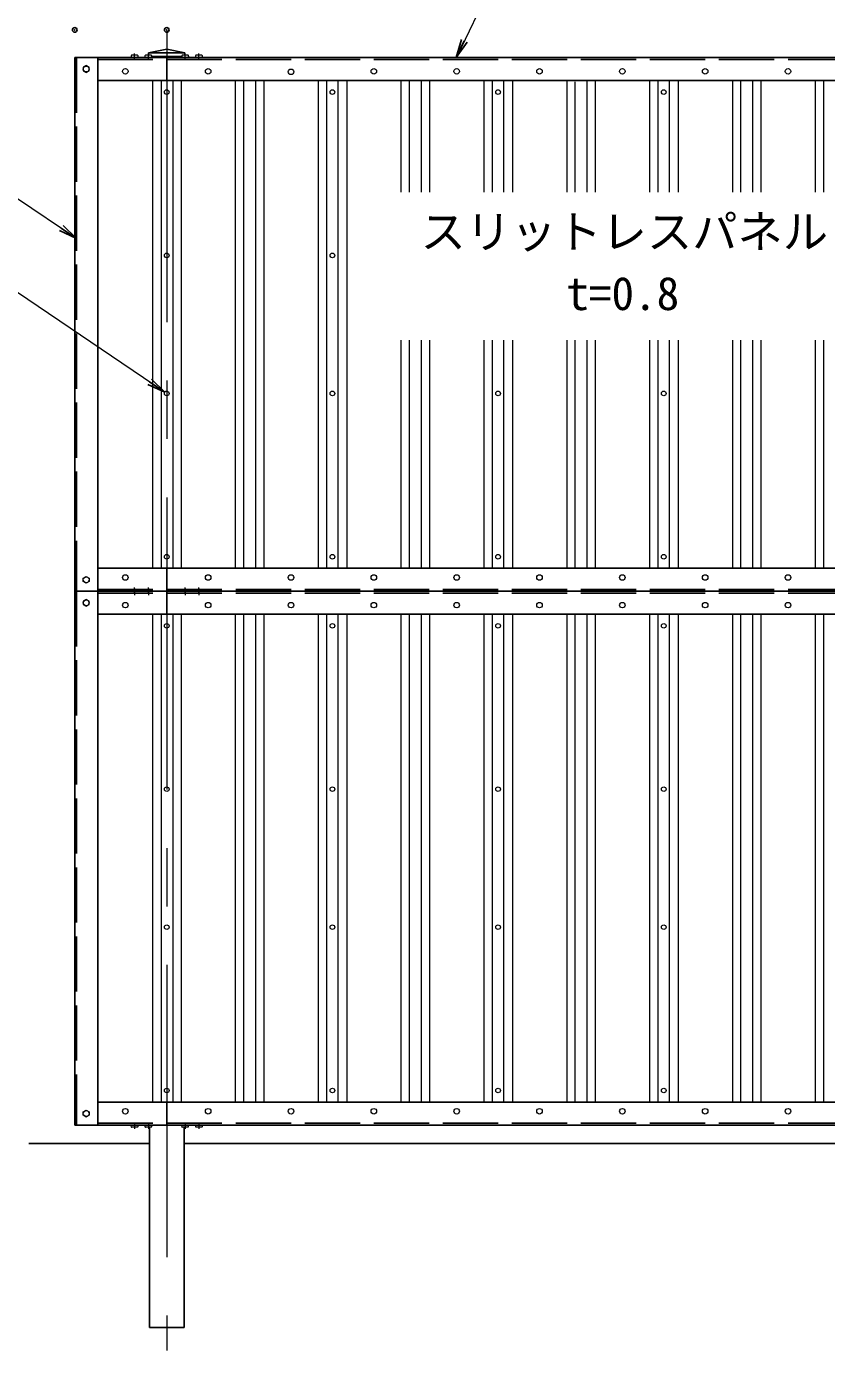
# Model space of a CAD drawing. Units: millimetres, scale not verified. Extents: x -6300 to 6300, y -4455 to 4455.
# Drawn here: x -4182 to -2444, y -384 to 2494 of the extents above; entities that cross this region are included whole.
import ezdxf
from ezdxf.enums import TextEntityAlignment as Align

# ---------------------------------------------------------------- set-up
doc = ezdxf.new("R2010")
doc.units = ezdxf.units.MM
doc.header["$LTSCALE"] = 20
doc.header["$PDMODE"] = 32
doc.header["$PDSIZE"] = 10
doc.linetypes.add('DASHED', pattern=[7.5, 6, -1.5])
doc.linetypes.add('USER1', pattern=[50.8, 31.75, -6.35, 6.35, -6.35])
for name, color, linetype, lineweight in [('0-0_D-BMK', 2, 'USER1', 13), ('0-1_D-STR4', 7, 'Continuous', 25), ('0-2_D-STR1', 1, 'Continuous', 25), ('0-3_D-STR3', 3, 'Continuous', 13), ('0-4_D-STR2', 7, 'Continuous', 13), ('0-5_0', 7, 'Continuous', 25), ('0-8_D-STR-TXT', 7, 'Continuous', 13)]:
    doc.layers.add(name, color=color, linetype=linetype, lineweight=lineweight)
doc.layers.add('0-7_Defpoints', color=8, linetype='Continuous')
doc.styles.add('ＭＳ ゴシック', font='')
doc.styles.get('ＭＳ ゴシック').set_extended_font_data('MS Gothic')

# ---------------------------------------------------------------- blocks, each defined once
blk = doc.blocks.new('_Open')
at = {"layer": '0-5_0'}
blk.add_line((-20, 3.333), (0, 0), dxfattribs=at)
blk.add_lwpolyline([(-20, -3.333), (0, 0), (-20, 0)], dxfattribs=at)

msp = doc.modelspace()

# ---------------------------------------------------------------- linework, layer by layer
at = {"layer": '0-0_D-BMK'}
for p, q in [((-3877.46, 2486.36), (-3877.46, -383.64)), ((-3947.46, 2420.49), (-3947.46, 2434.91)), ((-3917.46, 2420.49), (-3917.46, 2434.91)), ((-3837.46, 2420.49), (-3837.46, 2434.91)), ((-3807.46, 2420.49), (-3807.46, 2434.91)), ((-3947.46, 1260.49), (-3947.46, 1274.91)), ((-3947.46, 1272.24), (-3947.46, 1257.82)), ((-3917.46, 1260.49), (-3917.46, 1274.91)), ((-3917.46, 1272.24), (-3917.46, 1257.82)), ((-3877.46, 1266.36), (-3877.46, 876.36)), ((-3837.46, 1260.49), (-3837.46, 1274.91)), ((-3837.46, 1272.24), (-3837.46, 1257.82)), ((-3807.46, 1260.49), (-3807.46, 1274.91)), ((-3807.46, 1272.24), (-3807.46, 1257.82)), ((-3947.46, 112.24), (-3947.46, 97.82)), ((-3917.46, 112.24), (-3917.46, 97.82)), ((-3837.46, 112.24), (-3837.46, 97.82)), ((-3807.46, 112.24), (-3807.46, 97.82))]:
    msp.add_line(p, q, dxfattribs=at)
at = {"layer": '0-1_D-STR4'}
for p, q in [((-4177.46, 66.36), (-3914.96, 66.36)), ((-3839.96, 66.36), (-2114.96, 66.36))]:
    msp.add_line(p, q, dxfattribs=at)
at = {"layer": '0-2_D-STR1'}
for p, q in [((-4077.46, 2426.36), (-1626.46, 2426.36)), ((-4077.46, 2426.36), (-4077.46, 1266.36)), ((-4027.46, 2426.36), (-4027.46, 1266.36)), ((-3916.96, 2436.36), (-3837.96, 2436.36)), ((-3909.6, 2428.36), (-3845.33, 2428.36)), ((-3877.46, 2426.36), (-3877.46, 2376.36)), ((-3837.96, 2436.36), (-3837.96, 2431.16)), ((-4027.46, 2376.36), (-1626.46, 2376.36)), ((-4027.46, 2376.36), (-1626.46, 2376.36)), ((-4027.46, 1316.36), (-1626.46, 1316.36)), ((-3877.46, 1316.36), (-3877.46, 1266.36)), ((-4077.46, 1266.36), (-1626.46, 1266.36)), ((-4077.46, 1266.36), (-1626.46, 1266.36)), ((-4077.46, 1266.36), (-4077.46, 106.36)), ((-4027.46, 1266.36), (-4027.46, 106.36)), ((-3877.46, 1266.36), (-3877.46, 1216.36)), ((-4027.46, 1216.36), (-1626.46, 1216.36)), ((-4027.46, 156.36), (-1626.46, 156.36)), ((-4027.46, 156.36), (-1626.46, 156.36)), ((-3877.46, 156.36), (-3877.46, 106.36)), ((-4077.46, 106.36), (-1626.46, 106.36)), ((-3914.96, 101.56), (-3914.96, -333.64)), ((-3839.96, 101.56), (-3839.96, -333.64)), ((-3914.96, -333.64), (-3839.96, -333.64))]:
    msp.add_line(p, q, dxfattribs=at)
at = {"layer": '0-2_D-STR1', "linetype": 'DASHED'}
for p, q in [((-4073.46, 2426.36), (-4073.46, 1266.36)), ((-4027.46, 2422.36), (-1626.46, 2422.36)), ((-4073.46, 1266.36), (-4073.46, 106.36)), ((-4027.46, 1270.36), (-1626.46, 1270.36)), ((-4027.46, 1262.36), (-1626.46, 1262.36)), ((-4027.46, 110.36), (-1626.46, 110.36))]:
    msp.add_line(p, q, dxfattribs=at)
at = {"layer": '0-2_D-STR1'}
msp.add_lwpolyline([(-3837.96, 2436.36), (-3877.46, 2444.36), (-3916.96, 2436.36), (-3916.96, 2431.16)], dxfattribs=at)
at = {"layer": '0-3_D-STR3'}
for p, q in [((-3939.46, 2426.36), (-3955.46, 2426.36)), ((-3940.96, 2431.16), (-3953.96, 2431.16)), ((-3909.46, 2426.36), (-3925.46, 2426.36)), ((-3910.96, 2431.16), (-3923.96, 2431.16)), ((-3829.46, 2426.36), (-3845.46, 2426.36)), ((-3830.96, 2431.16), (-3843.96, 2431.16)), ((-3799.46, 2426.36), (-3815.46, 2426.36)), ((-3800.96, 2431.16), (-3813.96, 2431.16)), ((-3829.46, 1266.36), (-3845.46, 1266.36)), ((-3799.46, 1266.36), (-3815.46, 1266.36)), ((-3939.46, 106.36), (-3955.46, 106.36)), ((-3940.96, 101.56), (-3953.96, 101.56)), ((-3909.46, 106.36), (-3925.46, 106.36)), ((-3910.96, 101.56), (-3923.96, 101.56)), ((-3829.46, 106.36), (-3845.46, 106.36)), ((-3830.96, 101.56), (-3843.96, 101.56)), ((-3799.46, 106.36), (-3815.46, 106.36)), ((-3800.96, 101.56), (-3813.96, 101.56))]:
    msp.add_line(p, q, dxfattribs=at)
for points in [[(-4058.96, 2397.61), (-4052.46, 2393.86), (-4045.96, 2397.61), (-4045.96, 2405.12), (-4052.46, 2408.87), (-4058.96, 2405.12)], [(-4058.96, 1295.12), (-4052.46, 1298.87), (-4045.96, 1295.12), (-4045.96, 1287.61), (-4052.46, 1283.86), (-4058.96, 1287.61)], [(-4058.96, 1237.61), (-4052.46, 1233.86), (-4045.96, 1237.61), (-4045.96, 1245.12), (-4052.46, 1248.87), (-4058.96, 1245.12)], [(-4058.96, 135.12), (-4052.46, 138.87), (-4045.96, 135.12), (-4045.96, 127.61), (-4052.46, 123.86), (-4058.96, 127.61)]]:
    msp.add_lwpolyline(points, close=True, dxfattribs=at)
for centre, radius in [((-4052.46, 2401.36), 6.3), ((-3967.46, 2396.36), 6), ((-3787.46, 2396.36), 6), ((-3607.46, 2395.36), 6), ((-3427.46, 2396.36), 6), ((-3247.46, 2396.36), 6), ((-3067.46, 2396.36), 6), ((-2887.46, 2396.36), 6), ((-2707.46, 2396.36), 6), ((-2527.46, 2396.36), 6), ((-3877.46, 2351.36), 5), ((-3517.46, 2351.36), 5), ((-3157.46, 2351.36), 5), ((-2797.46, 2351.36), 5), ((-3877.46, 1996.36), 5), ((-3517.46, 1996.36), 5), ((-3877.46, 1696.36), 5), ((-3517.46, 1696.36), 5), ((-3157.46, 1696.36), 5), ((-2797.46, 1696.36), 5), ((-3877.46, 1341.36), 5), ((-3517.46, 1341.36), 5), ((-3157.46, 1341.36), 5), ((-2797.46, 1341.36), 5), ((-4052.46, 1291.36), 6.3), ((-3967.46, 1296.36), 6), ((-3967.46, 1296.36), 6), ((-3787.46, 1296.36), 6), ((-3607.46, 1296.36), 6), ((-3427.46, 1296.36), 6), ((-3247.46, 1296.36), 6), ((-3067.46, 1296.36), 6), ((-2887.46, 1296.36), 6), ((-2707.46, 1296.36), 6), ((-2527.46, 1296.36), 6), ((-4052.46, 1241.36), 6.3), ((-3967.46, 1236.36), 6), ((-3787.46, 1236.36), 6), ((-3607.46, 1236.36), 6), ((-3427.46, 1236.36), 6), ((-3247.46, 1236.36), 6), ((-3067.46, 1236.36), 6), ((-2887.46, 1236.36), 6), ((-2707.46, 1236.36), 6), ((-2527.46, 1236.36), 6), ((-3877.46, 1191.36), 5), ((-3517.46, 1191.36), 5), ((-3157.46, 1191.36), 5), ((-2797.46, 1191.36), 5), ((-3877.46, 836.36), 5), ((-3517.46, 836.36), 5), ((-3157.46, 836.36), 5), ((-2797.46, 836.36), 5), ((-3877.46, 536.36), 5), ((-3517.46, 536.36), 5), ((-3157.46, 536.36), 5), ((-2797.46, 536.36), 5), ((-3877.46, 181.36), 5), ((-3517.46, 181.36), 5), ((-3157.46, 181.36), 5), ((-2797.46, 181.36), 5), ((-4052.46, 131.36), 6.3), ((-3967.46, 136.36), 6), ((-3967.46, 136.36), 6), ((-3787.46, 136.36), 6), ((-3607.46, 136.36), 6), ((-3427.46, 136.36), 6), ((-3247.46, 136.36), 6), ((-3067.46, 136.36), 6), ((-2887.46, 136.36), 6), ((-2707.46, 136.36), 6), ((-2527.46, 136.36), 6)]:
    msp.add_circle(centre, radius, dxfattribs=at)
for centre, major_axis, start_param, end_param in [((-3953.96, 2426.36), (0, -4.8), 3.1415927, 4.712389), ((-3940.96, 2426.36), (0, -4.8), 1.5707963, 3.1415927), ((-3923.96, 2426.36), (0, -4.8), 3.1415927, 4.712389), ((-3910.96, 2426.36), (0, -4.8), 1.5707963, 3.1415927), ((-3843.96, 2426.36), (0, -4.8), 3.1415927, 4.712389), ((-3830.96, 2426.36), (0, -4.8), 1.5707963, 3.1415927), ((-3813.96, 2426.36), (0, -4.8), 3.1415927, 4.712389), ((-3800.96, 2426.36), (0, -4.8), 1.5707963, 3.1415927), ((-3953.96, 106.36), (0, 4.8), 1.5707963, 3.1415927), ((-3940.96, 106.36), (0, 4.8), 3.1415927, 4.712389), ((-3923.96, 106.36), (0, 4.8), 1.5707963, 3.1415927), ((-3910.96, 106.36), (0, 4.8), 3.1415927, 4.712389), ((-3843.96, 106.36), (0, 4.8), 1.5707963, 3.1415927), ((-3830.96, 106.36), (0, 4.8), 3.1415927, 4.712389), ((-3813.96, 106.36), (0, 4.8), 1.5707963, 3.1415927), ((-3800.96, 106.36), (0, 4.8), 3.1415927, 4.712389)]:
    msp.add_ellipse(centre, major_axis=major_axis, ratio=0.3125, start_param=start_param, end_param=end_param, dxfattribs=at)
at = {"layer": '0-4_D-STR2'}
for p, q in [((-3908.46, 2376.36), (-3908.46, 1316.36)), ((-3889.46, 2376.36), (-3889.46, 1316.36)), ((-3864.46, 2376.36), (-3864.46, 1316.36)), ((-3846.46, 2376.36), (-3846.46, 1316.36)), ((-3728.46, 2376.36), (-3728.46, 1316.36)), ((-3710.46, 2376.36), (-3710.46, 1316.36)), ((-3684.46, 2376.36), (-3684.46, 1316.36)), ((-3666.46, 2376.36), (-3666.46, 1316.36)), ((-3548.46, 2376.36), (-3548.46, 1316.36)), ((-3530.46, 2376.36), (-3530.46, 1316.36)), ((-3505.46, 2376.36), (-3505.46, 1316.36)), ((-3486.46, 2376.36), (-3486.46, 1316.36)), ((-3368.46, 2376.36), (-3368.46, 2133.86)), ((-3350.46, 2376.36), (-3350.46, 2133.86)), ((-3324.46, 2376.36), (-3324.46, 2133.86)), ((-3306.46, 2376.36), (-3306.46, 2133.86)), ((-3188.46, 2376.36), (-3188.46, 2133.86)), ((-3170.46, 2376.36), (-3170.46, 2133.86)), ((-3145.46, 2376.36), (-3145.46, 2133.86)), ((-3126.46, 2376.36), (-3126.46, 2133.86)), ((-3008.46, 2376.36), (-3008.46, 2133.86)), ((-2990.46, 2373.22), (-2990.46, 2133.86)), ((-2964.46, 2376.36), (-2964.46, 2133.86)), ((-2946.46, 2377.36), (-2946.46, 2133.86)), ((-2828.46, 2376.36), (-2828.46, 2133.86)), ((-2810.46, 2376.36), (-2810.46, 2133.86)), ((-2785.46, 2376.36), (-2785.46, 2133.86)), ((-2766.46, 2376.36), (-2766.46, 2133.86)), ((-2648.46, 2376.36), (-2648.46, 2133.86)), ((-2630.46, 2376.36), (-2630.46, 2133.86)), ((-2604.46, 2376.36), (-2604.46, 2133.86)), ((-2586.46, 2376.36), (-2586.46, 2133.86)), ((-2468.46, 2376.36), (-2468.46, 2133.86)), ((-2450.46, 2376.36), (-2450.46, 2133.86)), ((-3368.46, 1811.86), (-3368.46, 1316.36)), ((-3350.46, 1811.86), (-3350.46, 1316.36)), ((-3324.46, 1811.86), (-3324.46, 1316.36)), ((-3306.46, 1811.86), (-3306.46, 1316.36)), ((-3188.46, 1811.86), (-3188.46, 1316.36)), ((-3170.46, 1811.86), (-3170.46, 1316.36)), ((-3145.46, 1811.86), (-3145.46, 1316.36)), ((-3126.46, 1811.86), (-3126.46, 1316.36)), ((-3008.46, 1811.86), (-3008.46, 1316.36)), ((-2990.46, 1811.86), (-2990.46, 1316.36)), ((-2964.46, 1811.86), (-2964.46, 1316.36)), ((-2946.46, 1811.86), (-2946.46, 1316.36)), ((-2828.46, 1811.86), (-2828.46, 1316.36)), ((-2810.46, 1811.86), (-2810.46, 1316.36)), ((-2785.46, 1811.86), (-2785.46, 1316.36)), ((-2766.46, 1811.86), (-2766.46, 1316.36)), ((-2648.46, 1811.86), (-2648.46, 1316.36)), ((-2630.46, 1811.86), (-2630.46, 1316.36)), ((-2604.46, 1811.86), (-2604.46, 1316.36)), ((-2586.46, 1811.86), (-2586.46, 1316.36)), ((-2468.46, 1811.86), (-2468.46, 1316.36)), ((-2450.46, 1811.86), (-2450.46, 1316.36)), ((-3908.46, 1216.36), (-3908.46, 156.36)), ((-3889.46, 1216.36), (-3889.46, 156.36)), ((-3864.46, 1216.36), (-3864.46, 156.36)), ((-3846.46, 1216.36), (-3846.46, 156.36)), ((-3728.46, 1216.36), (-3728.46, 156.36)), ((-3710.46, 1216.36), (-3710.46, 156.36)), ((-3684.46, 1216.36), (-3684.46, 156.36)), ((-3666.46, 1216.36), (-3666.46, 156.36)), ((-3548.46, 1216.36), (-3548.46, 156.36)), ((-3530.46, 1216.36), (-3530.46, 156.36)), ((-3505.46, 1216.36), (-3505.46, 156.36)), ((-3486.46, 1216.36), (-3486.46, 156.36)), ((-3368.46, 1216.36), (-3368.46, 156.36)), ((-3350.46, 1216.36), (-3350.46, 156.36)), ((-3324.46, 1216.36), (-3324.46, 156.36)), ((-3306.46, 1216.36), (-3306.46, 156.36)), ((-3188.46, 1216.36), (-3188.46, 156.36)), ((-3170.46, 1216.36), (-3170.46, 156.36)), ((-3145.46, 1216.36), (-3145.46, 156.36)), ((-3126.46, 1216.36), (-3126.46, 156.36)), ((-3008.46, 1216.36), (-3008.46, 156.36)), ((-2990.46, 1216.36), (-2990.46, 156.36)), ((-2964.46, 1216.36), (-2964.46, 156.36)), ((-2946.46, 1216.36), (-2946.46, 156.36)), ((-2828.46, 1216.36), (-2828.46, 156.36)), ((-2810.46, 1216.36), (-2810.46, 156.36)), ((-2785.46, 1216.36), (-2785.46, 156.36)), ((-2766.46, 1216.36), (-2766.46, 156.36)), ((-2648.46, 1216.36), (-2648.46, 156.36)), ((-2630.46, 1216.36), (-2630.46, 156.36)), ((-2604.46, 1216.36), (-2604.46, 156.36)), ((-2586.46, 1216.36), (-2586.46, 156.36)), ((-2468.46, 1216.36), (-2468.46, 156.36)), ((-2450.46, 1216.36), (-2450.46, 156.36))]:
    msp.add_line(p, q, dxfattribs=at)
at = {"layer": '0-7_Defpoints'}
for p in [(-4077.46, 2486.36), (-3877.46, 2486.36)]:
    msp.add_point(p, dxfattribs=at)
at = {"layer": '0-8_D-STR-TXT'}
for points in [[(-2508.79, 2577.92), (-3175.36, 2577.92), (-3247.37, 2428.17)], [(-4433.77, 2120.36), (-4201.68, 2120.36), (-4075.12, 2034.54)], [(-4864.08, 1916.22), (-4201.68, 1916.22), (-3883.26, 1700.29)]]:
    msp.add_lwpolyline(points, dxfattribs=at)

# ---------------------------------------------------------------- block references
at = {"layer": '0-8_D-STR-TXT', "xscale": 2, "yscale": 2}
for p, rotation in [((-3248.23, 2426.36), 244.3207), ((-4073.46, 2033.41), 325.85823), ((-3881.6, 1699.17), 325.85823)]:
    msp.add_blockref('_Open', p, dxfattribs=dict(at, rotation=rotation))

# ---------------------------------------------------------------- texts
at = {"layer": '0-8_D-STR-TXT', "style": 'ＭＳ ゴシック'}
for s, p in [('スリットレスパネル', (-3326.04, 1990.27)), ('t=0.8', (-3009.29, 1855.94))]:
    msp.add_text(s, height=72.14, dxfattribs=at).set_placement(p, align=Align.BOTTOM_LEFT)

doc.saveas('drawing.dxf')
